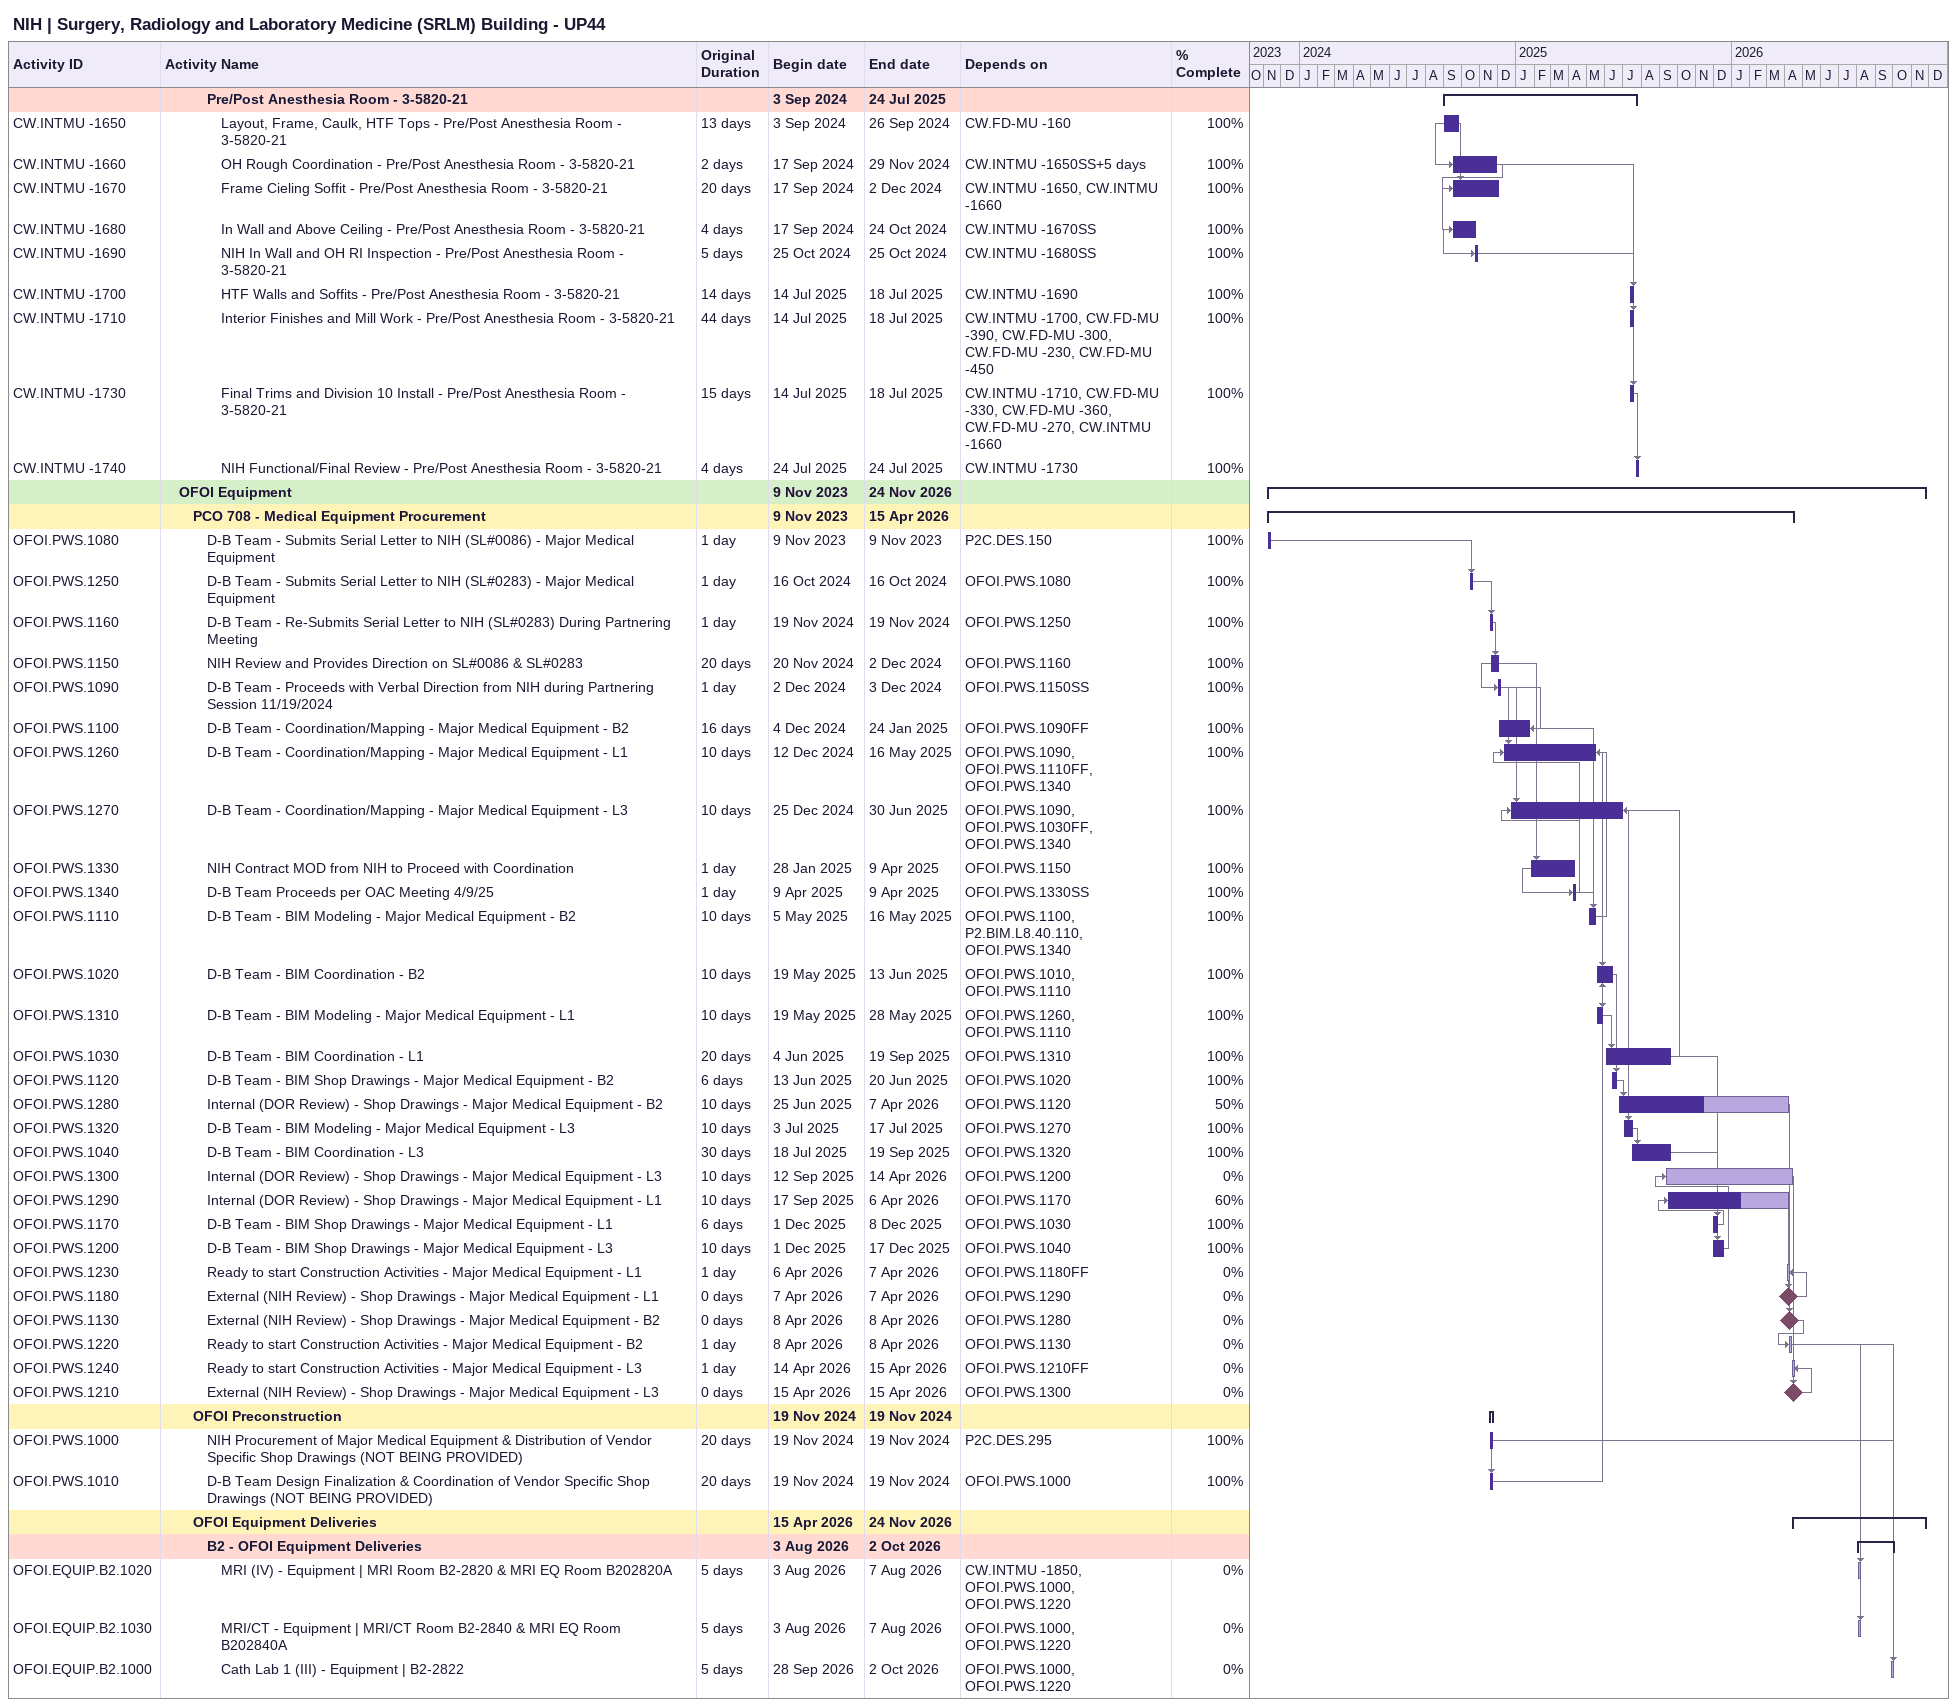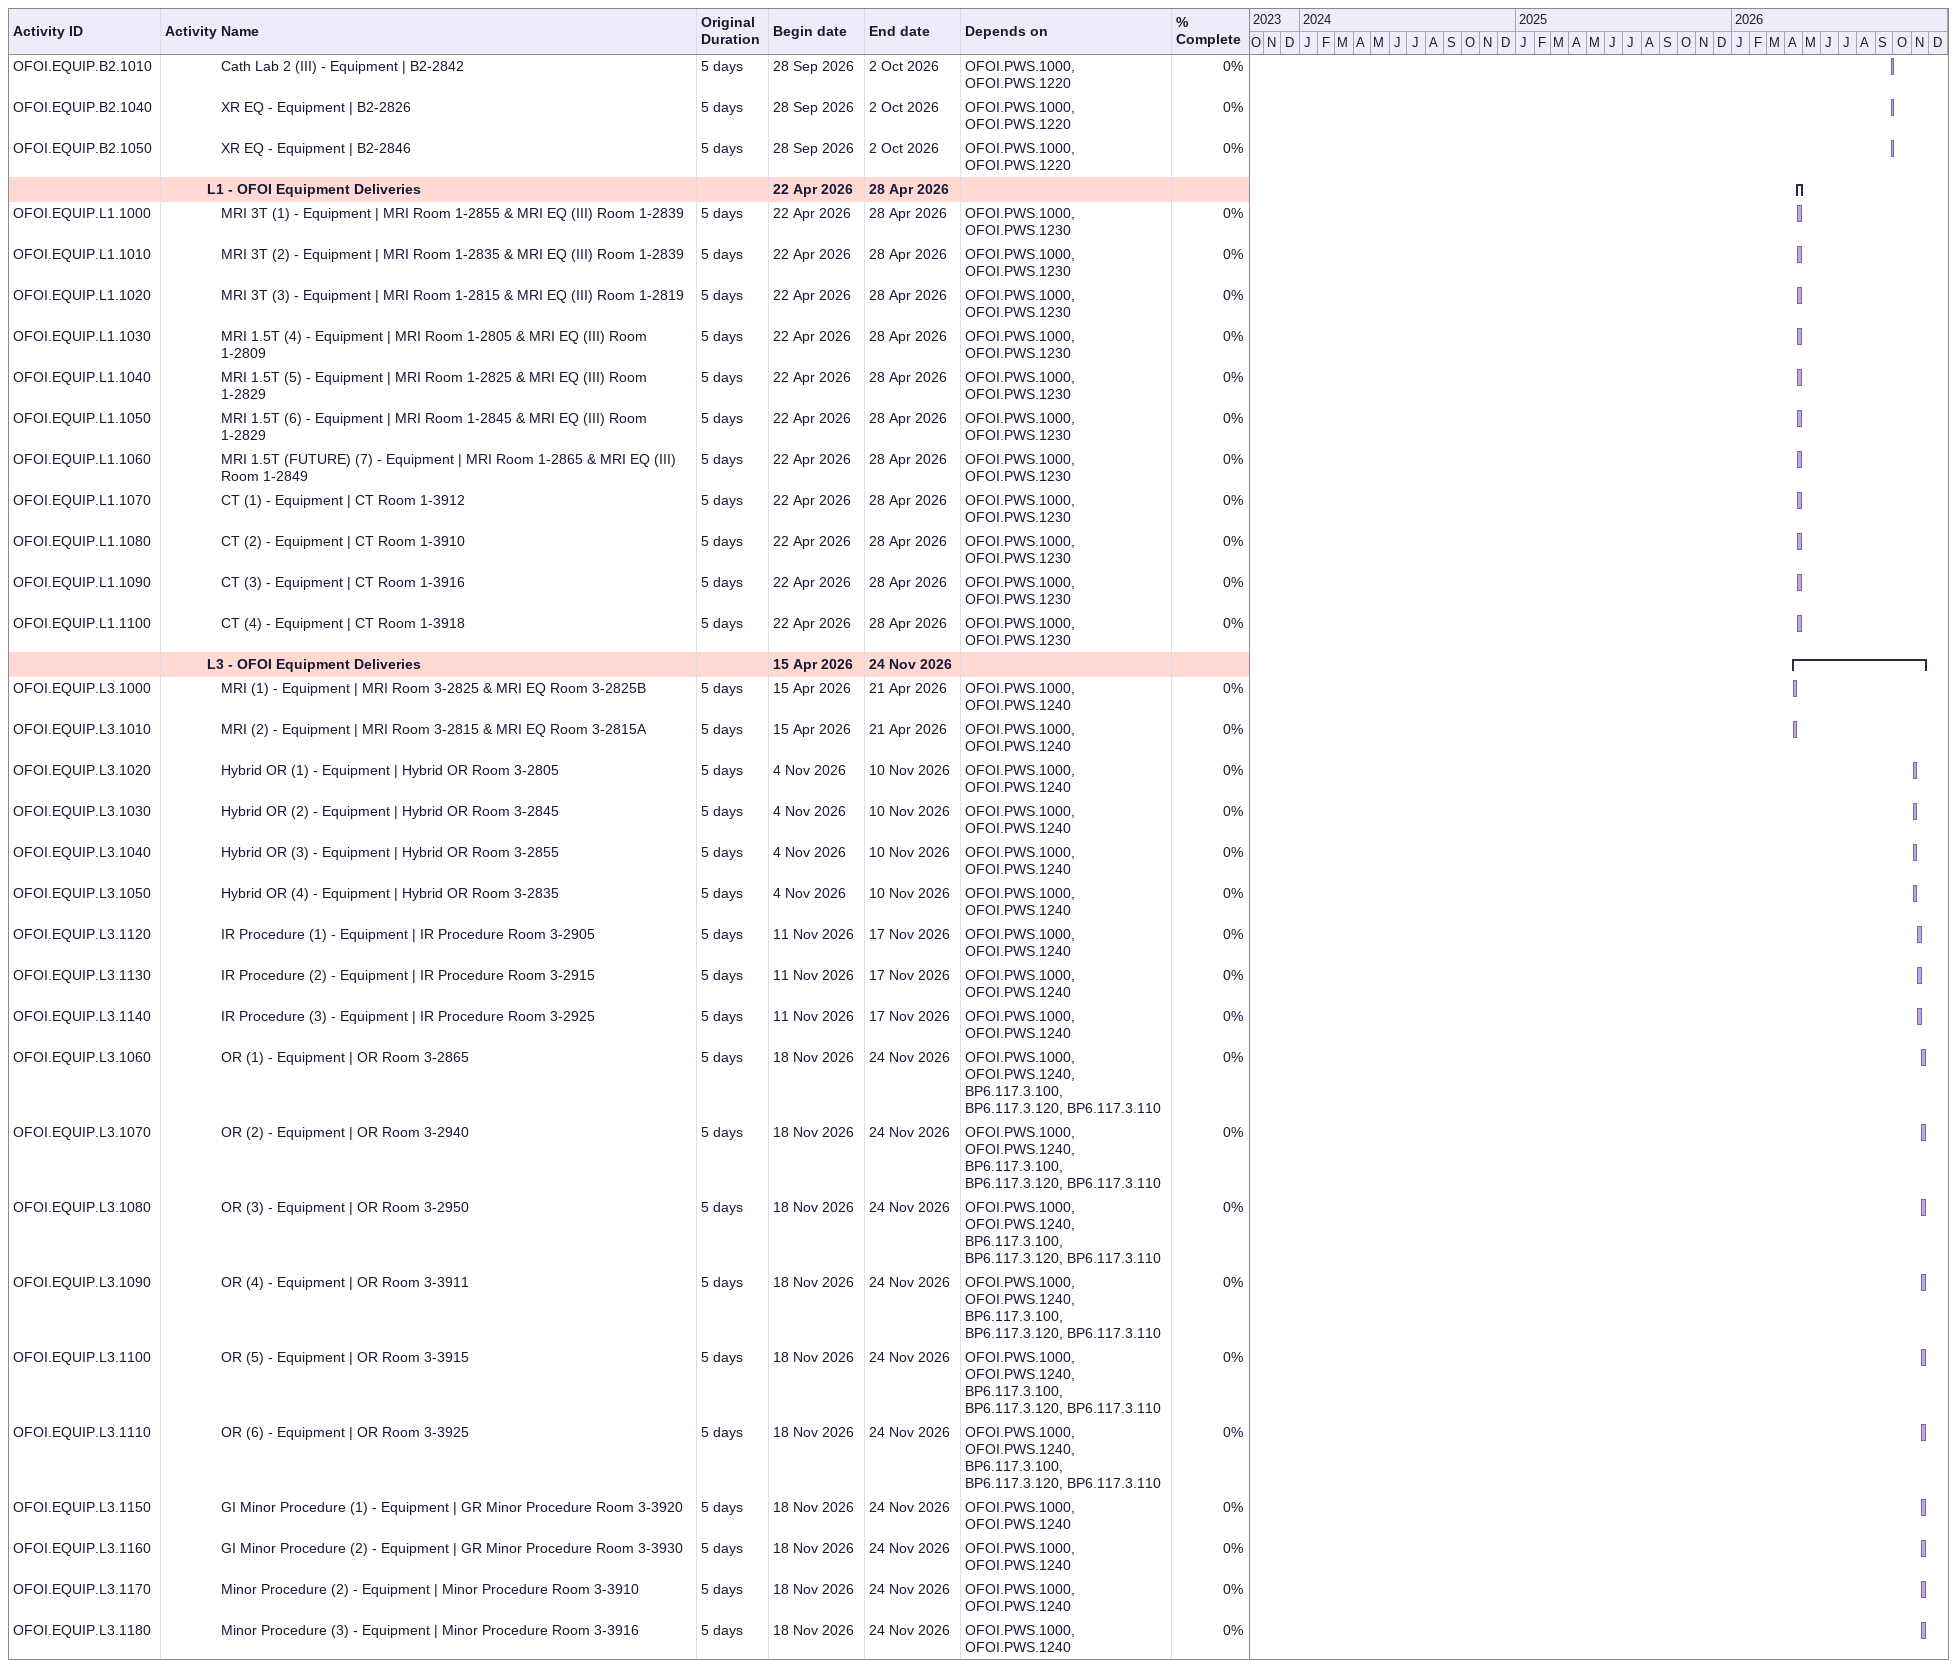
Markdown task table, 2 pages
NIH | Surgery, Radiology and Laboratory Medicine (SRLM) Building - UP44

| ID | Level | Task | Original duration | Start | Finish | Predecessors | % complete |
|---|---|---|---|---|---|---|---|
|  | 4 | **Pre/Post Anesthesia Room - 3-5820-21** |  | 2024-09-03 | 2025-07-24 |  |  |
| CW.INTMU -1650 | 5 | Layout, Frame, Caulk, HTF Tops - Pre/Post Anesthesia Room - 3-5820-21 | 13d | 2024-09-03 | 2024-09-26 | CW.FD-MU -160 | 100 |
| CW.INTMU -1660 | 5 | OH Rough Coordination - Pre/Post Anesthesia Room - 3-5820-21 | 2d | 2024-09-17 | 2024-11-29 | CW.INTMU -1650SS+5d | 100 |
| CW.INTMU -1670 | 5 | Frame Cieling Soffit - Pre/Post Anesthesia Room - 3-5820-21 | 20d | 2024-09-17 | 2024-12-02 | CW.INTMU -1650, CW.INTMU -1660 | 100 |
| CW.INTMU -1680 | 5 | In Wall and Above Ceiling - Pre/Post Anesthesia Room - 3-5820-21 | 4d | 2024-09-17 | 2024-10-24 | CW.INTMU -1670SS | 100 |
| CW.INTMU -1690 | 5 | NIH In Wall and OH RI Inspection - Pre/Post Anesthesia Room - 3-5820-21 | 5d | 2024-10-25 | 2024-10-25 | CW.INTMU -1680SS | 100 |
| CW.INTMU -1700 | 5 | HTF Walls and Soffits - Pre/Post Anesthesia Room - 3-5820-21 | 14d | 2025-07-14 | 2025-07-18 | CW.INTMU -1690 | 100 |
| CW.INTMU -1710 | 5 | Interior Finishes and Mill Work - Pre/Post Anesthesia Room - 3-5820-21 | 44d | 2025-07-14 | 2025-07-18 | CW.INTMU -1700, CW.FD-MU -390, CW.FD-MU -300, CW.FD-MU -230, CW.FD-MU -450 | 100 |
| CW.INTMU -1730 | 5 | Final Trims and Division 10 Install - Pre/Post Anesthesia Room - 3-5820-21 | 15d | 2025-07-14 | 2025-07-18 | CW.INTMU -1710, CW.FD-MU -330, CW.FD-MU -360, CW.FD-MU -270, CW.INTMU -1660 | 100 |
| CW.INTMU -1740 | 5 | NIH Functional/Final Review - Pre/Post Anesthesia Room - 3-5820-21 | 4d | 2025-07-24 | 2025-07-24 | CW.INTMU -1730 | 100 |
|  | 2 | **OFOI Equipment** |  | 2023-11-09 | 2026-11-24 |  |  |
|  | 3 | **PCO 708 - Medical Equipment Procurement** |  | 2023-11-09 | 2026-04-15 |  |  |
| OFOI.PWS.1080 | 4 | D-B Team - Submits Serial Letter to NIH (SL#0086) - Major Medical Equipment | 1d | 2023-11-09 | 2023-11-09 | P2C.DES.150 | 100 |
| OFOI.PWS.1250 | 4 | D-B Team - Submits Serial Letter to NIH (SL#0283) - Major Medical Equipment | 1d | 2024-10-16 | 2024-10-16 | OFOI.PWS.1080 | 100 |
| OFOI.PWS.1160 | 4 | D-B Team - Re-Submits Serial Letter to NIH (SL#0283) During Partnering Meeting | 1d | 2024-11-19 | 2024-11-19 | OFOI.PWS.1250 | 100 |
| OFOI.PWS.1150 | 4 | NIH Review and Provides Direction on SL#0086 & SL#0283 | 20d | 2024-11-20 | 2024-12-02 | OFOI.PWS.1160 | 100 |
| OFOI.PWS.1090 | 4 | D-B Team - Proceeds with Verbal Direction from NIH during Partnering Session 11/19/2024 | 1d | 2024-12-02 | 2024-12-03 | OFOI.PWS.1150SS | 100 |
| OFOI.PWS.1100 | 4 | D-B Team - Coordination/Mapping - Major Medical Equipment - B2 | 16d | 2024-12-04 | 2025-01-24 | OFOI.PWS.1090FF | 100 |
| OFOI.PWS.1260 | 4 | D-B Team - Coordination/Mapping - Major Medical Equipment - L1 | 10d | 2024-12-12 | 2025-05-16 | OFOI.PWS.1090, OFOI.PWS.1110FF, OFOI.PWS.1340 | 100 |
| OFOI.PWS.1270 | 4 | D-B Team - Coordination/Mapping - Major Medical Equipment - L3 | 10d | 2024-12-25 | 2025-06-30 | OFOI.PWS.1090, OFOI.PWS.1030FF, OFOI.PWS.1340 | 100 |
| OFOI.PWS.1330 | 4 | NIH Contract MOD from NIH to Proceed with Coordination | 1d | 2025-01-28 | 2025-04-09 | OFOI.PWS.1150 | 100 |
| OFOI.PWS.1340 | 4 | D-B Team Proceeds per OAC Meeting 4/9/25 | 1d | 2025-04-09 | 2025-04-09 | OFOI.PWS.1330SS | 100 |
| OFOI.PWS.1110 | 4 | D-B Team - BIM Modeling - Major Medical Equipment - B2 | 10d | 2025-05-05 | 2025-05-16 | OFOI.PWS.1100, P2.BIM.L8.40.110, OFOI.PWS.1340 | 100 |
| OFOI.PWS.1020 | 4 | D-B Team - BIM Coordination - B2 | 10d | 2025-05-19 | 2025-06-13 | OFOI.PWS.1010, OFOI.PWS.1110 | 100 |
| OFOI.PWS.1310 | 4 | D-B Team - BIM Modeling - Major Medical Equipment - L1 | 10d | 2025-05-19 | 2025-05-28 | OFOI.PWS.1260, OFOI.PWS.1110 | 100 |
| OFOI.PWS.1030 | 4 | D-B Team - BIM Coordination - L1 | 20d | 2025-06-04 | 2025-09-19 | OFOI.PWS.1310 | 100 |
| OFOI.PWS.1120 | 4 | D-B Team - BIM Shop Drawings - Major Medical Equipment - B2 | 6d | 2025-06-13 | 2025-06-20 | OFOI.PWS.1020 | 100 |
| OFOI.PWS.1280 | 4 | Internal (DOR Review) - Shop Drawings - Major Medical Equipment - B2 | 10d | 2025-06-25 | 2026-04-07 | OFOI.PWS.1120 | 50 |
| OFOI.PWS.1320 | 4 | D-B Team - BIM Modeling - Major Medical Equipment - L3 | 10d | 2025-07-03 | 2025-07-17 | OFOI.PWS.1270 | 100 |
| OFOI.PWS.1040 | 4 | D-B Team - BIM Coordination - L3 | 30d | 2025-07-18 | 2025-09-19 | OFOI.PWS.1320 | 100 |
| OFOI.PWS.1300 | 4 | Internal (DOR Review) - Shop Drawings - Major Medical Equipment - L3 | 10d | 2025-09-12 | 2026-04-14 | OFOI.PWS.1200 | 0 |
| OFOI.PWS.1290 | 4 | Internal (DOR Review) - Shop Drawings - Major Medical Equipment - L1 | 10d | 2025-09-17 | 2026-04-06 | OFOI.PWS.1170 | 60 |
| OFOI.PWS.1170 | 4 | D-B Team - BIM Shop Drawings - Major Medical Equipment - L1 | 6d | 2025-12-01 | 2025-12-08 | OFOI.PWS.1030 | 100 |
| OFOI.PWS.1200 | 4 | D-B Team - BIM Shop Drawings - Major Medical Equipment - L3 | 10d | 2025-12-01 | 2025-12-17 | OFOI.PWS.1040 | 100 |
| OFOI.PWS.1230 | 4 | Ready to start Construction Activities - Major Medical Equipment - L1 | 1d | 2026-04-06 | 2026-04-07 | OFOI.PWS.1180FF | 0 |
| OFOI.PWS.1180 | 4 | External (NIH Review) - Shop Drawings - Major Medical Equipment - L1 | 0d | 2026-04-07 | 2026-04-07 | OFOI.PWS.1290 | 0 |
| OFOI.PWS.1130 | 4 | External (NIH Review) - Shop Drawings - Major Medical Equipment - B2 | 0d | 2026-04-08 | 2026-04-08 | OFOI.PWS.1280 | 0 |
| OFOI.PWS.1220 | 4 | Ready to start Construction Activities - Major Medical Equipment - B2 | 1d | 2026-04-08 | 2026-04-08 | OFOI.PWS.1130 | 0 |
| OFOI.PWS.1240 | 4 | Ready to start Construction Activities - Major Medical Equipment - L3 | 1d | 2026-04-14 | 2026-04-15 | OFOI.PWS.1210FF | 0 |
| OFOI.PWS.1210 | 4 | External (NIH Review) - Shop Drawings - Major Medical Equipment - L3 | 0d | 2026-04-15 | 2026-04-15 | OFOI.PWS.1300 | 0 |
|  | 3 | **OFOI Preconstruction** |  | 2024-11-19 | 2024-11-19 |  |  |
| OFOI.PWS.1000 | 4 | NIH Procurement of Major Medical Equipment & Distribution of Vendor Specific Shop Drawings (NOT BEING PROVIDED) | 20d | 2024-11-19 | 2024-11-19 | P2C.DES.295 | 100 |
| OFOI.PWS.1010 | 4 | D-B Team Design Finalization & Coordination of Vendor Specific Shop Drawings (NOT BEING PROVIDED) | 20d | 2024-11-19 | 2024-11-19 | OFOI.PWS.1000 | 100 |
|  | 3 | **OFOI Equipment Deliveries** |  | 2026-04-15 | 2026-11-24 |  |  |
|  | 4 | **B2 - OFOI Equipment Deliveries** |  | 2026-08-03 | 2026-10-02 |  |  |
| OFOI.EQUIP.B2.1020 | 5 | MRI (IV) - Equipment \| MRI Room B2-2820 & MRI EQ Room B202820A | 5d | 2026-08-03 | 2026-08-07 | CW.INTMU -1850, OFOI.PWS.1000, OFOI.PWS.1220 | 0 |
| OFOI.EQUIP.B2.1030 | 5 | MRI/CT - Equipment \| MRI/CT Room B2-2840 & MRI EQ Room B202840A | 5d | 2026-08-03 | 2026-08-07 | OFOI.PWS.1000, OFOI.PWS.1220 | 0 |
| OFOI.EQUIP.B2.1000 | 5 | Cath Lab 1 (III) - Equipment \| B2-2822 | 5d | 2026-09-28 | 2026-10-02 | OFOI.PWS.1000, OFOI.PWS.1220 | 0 |
| OFOI.EQUIP.B2.1010 | 5 | Cath Lab 2 (III) - Equipment \| B2-2842 | 5d | 2026-09-28 | 2026-10-02 | OFOI.PWS.1000, OFOI.PWS.1220 | 0 |
| OFOI.EQUIP.B2.1040 | 5 | XR EQ - Equipment \| B2-2826 | 5d | 2026-09-28 | 2026-10-02 | OFOI.PWS.1000, OFOI.PWS.1220 | 0 |
| OFOI.EQUIP.B2.1050 | 5 | XR EQ - Equipment \| B2-2846 | 5d | 2026-09-28 | 2026-10-02 | OFOI.PWS.1000, OFOI.PWS.1220 | 0 |
|  | 4 | **L1 - OFOI Equipment Deliveries** |  | 2026-04-22 | 2026-04-28 |  |  |
| OFOI.EQUIP.L1.1000 | 5 | MRI 3T (1) - Equipment \| MRI Room 1-2855 & MRI EQ (III) Room 1-2839 | 5d | 2026-04-22 | 2026-04-28 | OFOI.PWS.1000, OFOI.PWS.1230 | 0 |
| OFOI.EQUIP.L1.1010 | 5 | MRI 3T (2) - Equipment \| MRI Room 1-2835 & MRI EQ (III) Room 1-2839 | 5d | 2026-04-22 | 2026-04-28 | OFOI.PWS.1000, OFOI.PWS.1230 | 0 |
| OFOI.EQUIP.L1.1020 | 5 | MRI 3T (3) - Equipment \| MRI Room 1-2815 & MRI EQ (III) Room 1-2819 | 5d | 2026-04-22 | 2026-04-28 | OFOI.PWS.1000, OFOI.PWS.1230 | 0 |
| OFOI.EQUIP.L1.1030 | 5 | MRI 1.5T (4) - Equipment \| MRI Room 1-2805 & MRI EQ (III) Room 1-2809 | 5d | 2026-04-22 | 2026-04-28 | OFOI.PWS.1000, OFOI.PWS.1230 | 0 |
| OFOI.EQUIP.L1.1040 | 5 | MRI 1.5T (5) - Equipment \| MRI Room 1-2825 & MRI EQ (III) Room 1-2829 | 5d | 2026-04-22 | 2026-04-28 | OFOI.PWS.1000, OFOI.PWS.1230 | 0 |
| OFOI.EQUIP.L1.1050 | 5 | MRI 1.5T (6) - Equipment \| MRI Room 1-2845 & MRI EQ (III) Room 1-2829 | 5d | 2026-04-22 | 2026-04-28 | OFOI.PWS.1000, OFOI.PWS.1230 | 0 |
| OFOI.EQUIP.L1.1060 | 5 | MRI 1.5T (FUTURE) (7) - Equipment \| MRI Room 1-2865 & MRI EQ (III) Room 1-2849 | 5d | 2026-04-22 | 2026-04-28 | OFOI.PWS.1000, OFOI.PWS.1230 | 0 |
| OFOI.EQUIP.L1.1070 | 5 | CT (1) - Equipment \| CT Room 1-3912 | 5d | 2026-04-22 | 2026-04-28 | OFOI.PWS.1000, OFOI.PWS.1230 | 0 |
| OFOI.EQUIP.L1.1080 | 5 | CT (2) - Equipment \| CT Room 1-3910 | 5d | 2026-04-22 | 2026-04-28 | OFOI.PWS.1000, OFOI.PWS.1230 | 0 |
| OFOI.EQUIP.L1.1090 | 5 | CT (3) - Equipment \| CT Room 1-3916 | 5d | 2026-04-22 | 2026-04-28 | OFOI.PWS.1000, OFOI.PWS.1230 | 0 |
| OFOI.EQUIP.L1.1100 | 5 | CT (4) - Equipment \| CT Room 1-3918 | 5d | 2026-04-22 | 2026-04-28 | OFOI.PWS.1000, OFOI.PWS.1230 | 0 |
|  | 4 | **L3 - OFOI Equipment Deliveries** |  | 2026-04-15 | 2026-11-24 |  |  |
| OFOI.EQUIP.L3.1000 | 5 | MRI (1) - Equipment \| MRI Room 3-2825 & MRI EQ Room 3-2825B | 5d | 2026-04-15 | 2026-04-21 | OFOI.PWS.1000, OFOI.PWS.1240 | 0 |
| OFOI.EQUIP.L3.1010 | 5 | MRI (2) - Equipment \| MRI Room 3-2815 & MRI EQ Room 3-2815A | 5d | 2026-04-15 | 2026-04-21 | OFOI.PWS.1000, OFOI.PWS.1240 | 0 |
| OFOI.EQUIP.L3.1020 | 5 | Hybrid OR (1) - Equipment \| Hybrid OR Room 3-2805 | 5d | 2026-11-04 | 2026-11-10 | OFOI.PWS.1000, OFOI.PWS.1240 | 0 |
| OFOI.EQUIP.L3.1030 | 5 | Hybrid OR (2) - Equipment \| Hybrid OR Room 3-2845 | 5d | 2026-11-04 | 2026-11-10 | OFOI.PWS.1000, OFOI.PWS.1240 | 0 |
| OFOI.EQUIP.L3.1040 | 5 | Hybrid OR (3) - Equipment \| Hybrid OR Room 3-2855 | 5d | 2026-11-04 | 2026-11-10 | OFOI.PWS.1000, OFOI.PWS.1240 | 0 |
| OFOI.EQUIP.L3.1050 | 5 | Hybrid OR (4) - Equipment \| Hybrid OR Room 3-2835 | 5d | 2026-11-04 | 2026-11-10 | OFOI.PWS.1000, OFOI.PWS.1240 | 0 |
| OFOI.EQUIP.L3.1120 | 5 | IR Procedure (1) - Equipment \| IR Procedure Room 3-2905 | 5d | 2026-11-11 | 2026-11-17 | OFOI.PWS.1000, OFOI.PWS.1240 | 0 |
| OFOI.EQUIP.L3.1130 | 5 | IR Procedure (2) - Equipment \| IR Procedure Room 3-2915 | 5d | 2026-11-11 | 2026-11-17 | OFOI.PWS.1000, OFOI.PWS.1240 | 0 |
| OFOI.EQUIP.L3.1140 | 5 | IR Procedure (3) - Equipment \| IR Procedure Room 3-2925 | 5d | 2026-11-11 | 2026-11-17 | OFOI.PWS.1000, OFOI.PWS.1240 | 0 |
| OFOI.EQUIP.L3.1060 | 5 | OR (1) - Equipment \| OR Room 3-2865 | 5d | 2026-11-18 | 2026-11-24 | OFOI.PWS.1000, OFOI.PWS.1240, BP6.117.3.100, BP6.117.3.120, BP6.117.3.110 | 0 |
| OFOI.EQUIP.L3.1070 | 5 | OR (2) - Equipment \| OR Room 3-2940 | 5d | 2026-11-18 | 2026-11-24 | OFOI.PWS.1000, OFOI.PWS.1240, BP6.117.3.100, BP6.117.3.120, BP6.117.3.110 | 0 |
| OFOI.EQUIP.L3.1080 | 5 | OR (3) - Equipment \| OR Room 3-2950 | 5d | 2026-11-18 | 2026-11-24 | OFOI.PWS.1000, OFOI.PWS.1240, BP6.117.3.100, BP6.117.3.120, BP6.117.3.110 | 0 |
| OFOI.EQUIP.L3.1090 | 5 | OR (4) - Equipment \| OR Room 3-3911 | 5d | 2026-11-18 | 2026-11-24 | OFOI.PWS.1000, OFOI.PWS.1240, BP6.117.3.100, BP6.117.3.120, BP6.117.3.110 | 0 |
| OFOI.EQUIP.L3.1100 | 5 | OR (5) - Equipment \| OR Room 3-3915 | 5d | 2026-11-18 | 2026-11-24 | OFOI.PWS.1000, OFOI.PWS.1240, BP6.117.3.100, BP6.117.3.120, BP6.117.3.110 | 0 |
| OFOI.EQUIP.L3.1110 | 5 | OR (6) - Equipment \| OR Room 3-3925 | 5d | 2026-11-18 | 2026-11-24 | OFOI.PWS.1000, OFOI.PWS.1240, BP6.117.3.100, BP6.117.3.120, BP6.117.3.110 | 0 |
| OFOI.EQUIP.L3.1150 | 5 | GI Minor Procedure (1) - Equipment \| GR Minor Procedure Room 3-3920 | 5d | 2026-11-18 | 2026-11-24 | OFOI.PWS.1000, OFOI.PWS.1240 | 0 |
| OFOI.EQUIP.L3.1160 | 5 | GI Minor Procedure (2) - Equipment \| GR Minor Procedure Room 3-3930 | 5d | 2026-11-18 | 2026-11-24 | OFOI.PWS.1000, OFOI.PWS.1240 | 0 |
| OFOI.EQUIP.L3.1170 | 5 | Minor Procedure (2) - Equipment \| Minor Procedure Room 3-3910 | 5d | 2026-11-18 | 2026-11-24 | OFOI.PWS.1000, OFOI.PWS.1240 | 0 |
| OFOI.EQUIP.L3.1180 | 5 | Minor Procedure (3) - Equipment \| Minor Procedure Room 3-3916 | 5d | 2026-11-18 | 2026-11-24 | OFOI.PWS.1000, OFOI.PWS.1240 | 0 |
